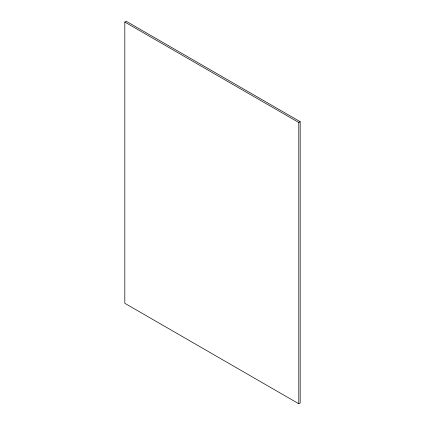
<?xml version="1.0" encoding="UTF-8"?>
<svg xmlns="http://www.w3.org/2000/svg" width="425" height="425" viewBox="0 0 425 425"><rect width="100%" height="100%" fill="white"/><g stroke="black" fill="none" stroke-linecap="round" stroke-linejoin="round"><path stroke-width="0.64" d="M124.817 22.052L126.209 21.25L300.183 121.693L300.183 402.948L298.791 403.75L124.817 303.307L124.817 22.052L298.791 122.501L300.183 121.693M298.791 122.501L298.791 403.75"/></g></svg>
